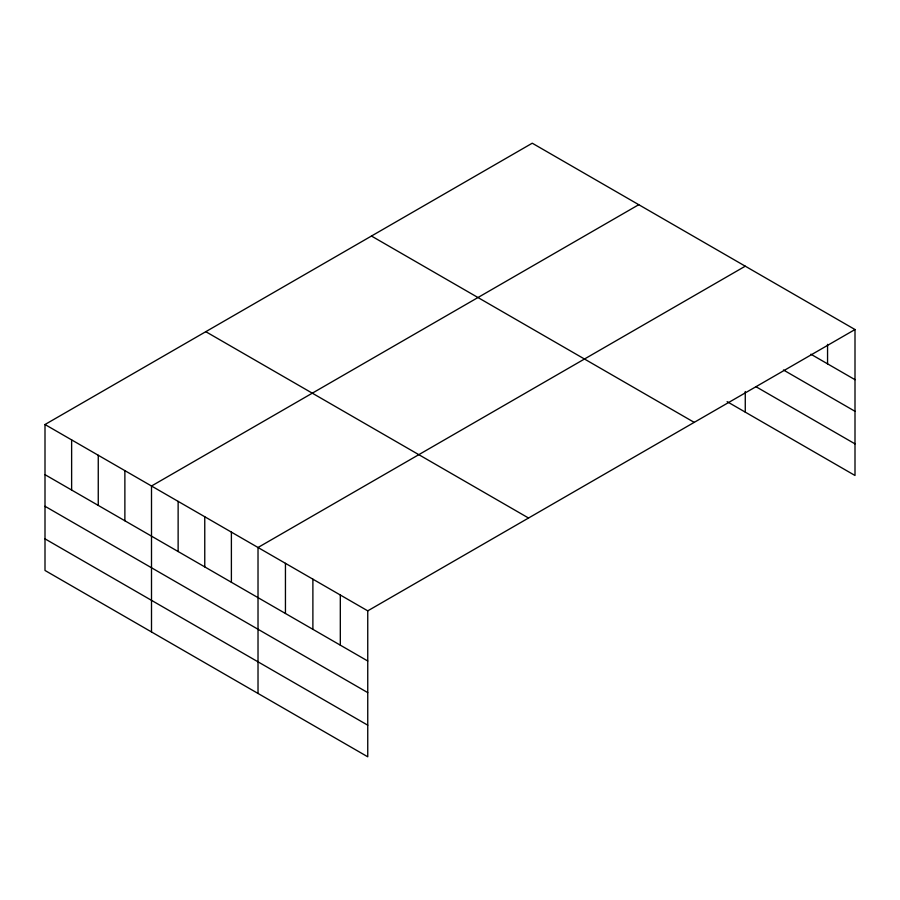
<?xml version="1.0" encoding="UTF-8"?>
<svg xmlns="http://www.w3.org/2000/svg" width="900" height="900" viewBox="0 0 900 900"><rect width="100%" height="100%" fill="white"/><g stroke="black" fill="none" stroke-linecap="round" stroke-linejoin="round"><path stroke-width="1.35" d="M727.11 401.647L855 475.481L855 329.535L532.249 143.201L45 424.519L45 570.465L367.751 756.799L367.751 610.852L45 424.519M638.764 204.694L151.504 486.011L151.504 631.946M745.268 266.186L258.019 547.493L258.019 693.439M367.751 610.852L855 329.535M810.866 354.206L855 379.688M783.439 369.99L855 411.3M756 386.719L855 443.869M371.464 236.036L694.204 422.37M205.796 331.684L528.536 518.017M45 474.66L367.751 661.005M45 506.272L367.751 692.617M45 538.852L367.751 725.186M827.561 344.351L827.561 363.848M745.268 391.511L745.268 412.132M340.312 595.012L340.312 645.165M312.885 579.173L312.885 629.325M285.446 563.332L285.446 613.485M231.39 532.125L231.39 582.278M204.761 516.746L204.761 566.899M178.132 501.379L178.132 551.531M124.875 470.632L124.875 520.785M98.258 455.265L98.258 505.406M71.629 439.886L71.629 490.039"/></g></svg>
